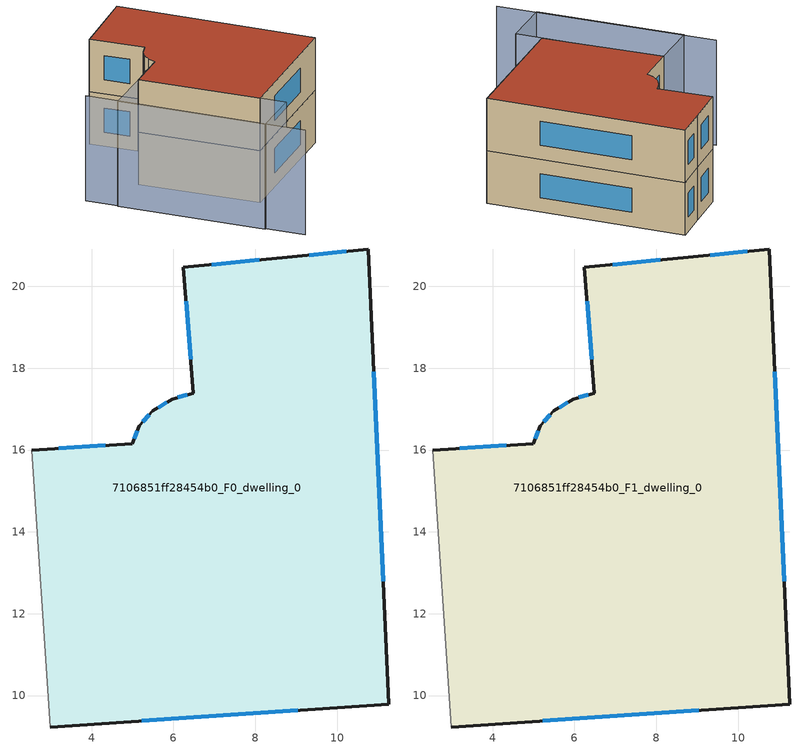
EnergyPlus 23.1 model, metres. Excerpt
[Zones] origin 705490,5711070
7106851ff28454b0_F0_dwelling_0
 floor ground (EU_floor_Construction): 10.76,20.92 11.26,9.79 2.99,9.23 2.54,16 5,16.16 5.17,16.59 5.5,16.96 5.97,17.25 6.48,17.39 6.25,20.47 8.79,20.71 z0
 wall outside (EU_wall_Construction): 2.99,9.23 11.26,9.79 10.76,20.92 8.79,20.71 6.25,20.47 6.48,17.39 5.97,17.25 5.5,16.96 5.17,16.59 5,16.16 2.54,16 z0:3
 wall adiabatic (EU_wall_Construction): 2.54,16 2.99,9.23 z0:3
 window (EU_Window_Construction): 5.12,16.48 5.04,16.28 / 5.41,16.86 5.26,16.69 / 5.84,17.17 5.62,17.04 / 6.34,17.35 6.11,17.29 / 6.31,19.64 6.42,18.22 / 8.1,20.65 6.93,20.53 / 10.23,20.86 9.32,20.77 / 11.13,12.79 10.89,17.92 / 5.22,9.38 9.03,9.64 / 4.33,16.12 3.2,16.04 z0.81:2.19
7106851ff28454b0_F1_dwelling_0
 floor to 7106851ff28454b0_F0_dwelling_0 (EU_floor_Construction): 10.76,20.92 11.26,9.79 2.99,9.23 2.54,16 5,16.16 5.17,16.59 5.5,16.96 5.97,17.25 6.48,17.39 6.25,20.47 8.79,20.71 z3
 wall outside (EU_wall_Construction): 2.99,9.23 11.26,9.79 10.76,20.92 8.79,20.71 6.25,20.47 6.48,17.39 5.97,17.25 5.5,16.96 5.17,16.59 5,16.16 2.54,16 z3:6
 wall adiabatic (EU_wall_Construction): 2.54,16 2.99,9.23 z3:6
 window (EU_Window_Construction): 5.12,16.48 5.04,16.28 / 5.41,16.86 5.26,16.69 / 5.84,17.17 5.62,17.04 / 6.34,17.35 6.11,17.29 / 6.31,19.64 6.42,18.22 / 8.1,20.65 6.93,20.53 / 10.23,20.86 9.32,20.77 / 11.13,12.79 10.89,17.92 / 5.22,9.38 9.03,9.64 / 4.33,16.12 3.2,16.04 z3.81:5.19
 roof outside (EU_roof_Construction): 11.26,9.79 10.76,20.92 8.79,20.71 6.25,20.47 6.48,17.39 5.97,17.25 5.5,16.96 5.17,16.59 5,16.16 2.54,16 2.99,9.23 z6
shading: -0.47,17.65 0.19,5.39 / 2.65,16 3.06,7.75 / 3.06,7.75 -0.01,7.6 / -0.01,7.6 -0.42,15.85 / -0.42,15.85 2.65,16 z0:6
[Building]
EU S2 Campaign: North Axis=0; Terrain=City; Solar Distribution=FullExterior
[Site:Location]
London: Latitude=51.5; Longitude=-0.5; Time Zone=0; Elevation=25
[SizingPeriod:WeatherFileDays]
AnnualSizingPeriod: Begin Month=1; Begin Day of Month=1; End Month=12; End Day of Month=31; Day of Week for Start Day=Monday; Use Weather File Daylight Saving Period=No; Use Weather File Rain and Snow Indicators=No
[MATERIAL]
EU_InternalMass_Material: Roughness=MediumRough; Thickness=0.1; Conductivity=1; Density=1800; Specific Heat=900; Thermal Absorptance=0.9; Solar Absorptance=0.7; Visible Absorptance=0.7
[MATERIAL:NOMASS] Roughness=MediumRough; Thermal Absorptance=0.9; Solar Absorptance=0.7; Visible Absorptance=0.7
Name | Thermal Resistance
EU_wall_NoMass | 0.555556
EU_roof_NoMass | 0.510204
EU_floor_NoMass | 1.68919
[WINDOWMATERIAL:SIMPLEGLAZINGSYSTEM]
EU_Window_SimpleGlazing: UFactor=3.96; Solar Heat Gain Coefficient=0.85; Visible Transmittance=0.85
[CONSTRUCTION]
EU_wall_Construction: EU_wall_NoMass
EU_roof_Construction: EU_roof_NoMass
EU_floor_Construction: EU_floor_NoMass
EU_Window_Construction: EU_Window_SimpleGlazing
EU_InternalMass_Construction: EU_InternalMass_Material
[ZONE] Type=1; Multiplier=1; Ceiling Height=autocalculate; Floor Area=autocalculate; Part of Total Floor Area=Yes
Name | Volume
7106851ff28454b0_F0_dwelling_0 | 231.234
7106851ff28454b0_F1_dwelling_0 | 231.235
[INTERNALMASS] Construction=EU_InternalMass_Construction; Surface Area=77.0783
Name | Zone or ZoneList
7106851ff28454b0_F0_dwelling_0_EU_InternalMass | 7106851ff28454b0_F0_dwelling_0
7106851ff28454b0_F1_dwelling_0_EU_InternalMass | 7106851ff28454b0_F1_dwelling_0
[OTHEREQUIPMENT] Fuel Type=Electricity; Design Level Calculation Method=Watts/Area; Power per Zone Floor Area=1; Fraction Latent=0; Fraction Radiant=0; Fraction Lost=0; Carbon Dioxide Generation Rate=0; EndUse Subcategory=EU_Step8_InternalGains
Name | Zone or ZoneList or Space or SpaceList | Schedule
EU_Step8_InternalGain_7106851ff28454b0_F0_dwelling_0_f000 | 7106851ff28454b0_F0_dwelling_0 | EU_Step8_GainSchedule_7106851ff28454b0_F0_dwelling_0_f000
EU_Step8_InternalGain_7106851ff28454b0_F1_dwelling_0_f000 | 7106851ff28454b0_F1_dwelling_0 | EU_Step8_GainSchedule_7106851ff28454b0_F1_dwelling_0_f000
[ZONEVENTILATION:DESIGNFLOWRATE] Schedule=EU_AlwaysOn; Design Flow Rate Calculation Method=AirChanges/Hour; Air Changes per Hour=0.48; Ventilation Type=Natural; Fan Pressure Rise=0; Fan Total Efficiency=1; Constant Term Coefficient=1; Temperature Term Coefficient=0; Velocity Term Coefficient=0; Velocity Squared Term Coefficient=0; Minimum Indoor Temperature=-100; Maximum Indoor Temperature=100; Delta Temperature=-100; Minimum Outdoor Temperature=-100; Maximum Outdoor Temperature=100; Maximum Wind Speed=40
Name | Zone or ZoneList or Space or SpaceList
EU_ConstantAir_7106851ff28454b0_F0_dwelling_0 | 7106851ff28454b0_F0_dwelling_0
EU_ConstantAir_7106851ff28454b0_F1_dwelling_0 | 7106851ff28454b0_F1_dwelling_0
[HVACTEMPLATE:THERMOSTAT] Constant Heating Setpoint=20; Constant Cooling Setpoint=50
EU_HeatOnly_7106851ff28454b0_F0_dwelling_0; EU_HeatOnly_7106851ff28454b0_F1_dwelling_0
[HVACTEMPLATE:ZONE:IDEALLOADSAIRSYSTEM] System Availability Schedule=EU_AlwaysOn; Maximum Heating Supply Air Temperature=50; Minimum Cooling Supply Air Temperature=13; Maximum Heating Supply Air Humidity Ratio=0.0156; Minimum Cooling Supply Air Humidity Ratio=0.0077; Heating Limit=NoLimit; Cooling Limit=NoLimit; Heating Availability Schedule=EU_AlwaysOn; Cooling Availability Schedule=EU_CoolingOff; Dehumidification Control Type=ConstantSensibleHeatRatio; Cooling Sensible Heat Ratio=0.7; Dehumidification Setpoint=60; Humidification Control Type=None; Humidification Setpoint=30; Outdoor Air Method=None; Outdoor Air Flow Rate per Person=0.00944; Outdoor Air Flow Rate per Zone Floor Area=0; Outdoor Air Flow Rate per Zone=0; Demand Controlled Ventilation Type=None; Outdoor Air Economizer Type=NoEconomizer; Heat Recovery Type=None; Sensible Heat Recovery Effectiveness=0.7; Latent Heat Recovery Effectiveness=0.65
Name | Template Thermostat
7106851ff28454b0_F0_dwelling_0 | EU_HeatOnly_7106851ff28454b0_F0_dwelling_0
7106851ff28454b0_F1_dwelling_0 | EU_HeatOnly_7106851ff28454b0_F1_dwelling_0
[SIZING:ZONE] Zone Cooling Design Supply Air Temperature Input Method=SupplyAirTemperature; Zone Cooling Design Supply Air Temperature=13; Zone Heating Design Supply Air Temperature Input Method=SupplyAirTemperature; Zone Heating Design Supply Air Temperature=50; Zone Cooling Design Supply Air Humidity Ratio=0.008; Zone Heating Design Supply Air Humidity Ratio=0.008; Cooling Design Air Flow Method=DesignDay; Cooling Design Air Flow Rate=0; Cooling Minimum Air Flow per Zone Floor Area=0.000762; Cooling Minimum Air Flow=0; Cooling Minimum Air Flow Fraction=0.2; Heating Design Air Flow Method=DesignDay; Heating Design Air Flow Rate=0; Heating Maximum Air Flow per Zone Floor Area=0.002032; Heating Maximum Air Flow=0.141576; Heating Maximum Air Flow Fraction=0.3; Account for Dedicated Outdoor Air System=No; Dedicated Outdoor Air System Control Strategy=NeutralSupplyAir; Dedicated Outdoor Air Low Setpoint Temperature for Design=autosize; Dedicated Outdoor Air High Setpoint Temperature for Design=autosize; Zone Load Sizing Method=Sensible Load Only No Latent Load; Zone Latent Cooling Design Supply Air Humidity Ratio Input Method=HumidityRatioDifference; Zone Cooling Design Supply Air Humidity Ratio Difference=0.005; Zone Latent Heating Design Supply Air Humidity Ratio Input Method=HumidityRatioDifference; Zone Humidification Design Supply Air Humidity Ratio Difference=0.005
7106851ff28454b0_F0_dwelling_0; 7106851ff28454b0_F1_dwelling_0
[SCHEDULE:CONSTANT]
Name | Hourly Value
EU_AlwaysOn | 1
EU_CoolingOff | 0
[SCHEDULE:FILE] Column Number=1; Rows to Skip at Top=0; Number of Hours of Data=8760; Column Separator=Comma; Interpolate to Timestep=No; Minutes per Item=60; Adjust Schedule for Daylight Savings=Yes
Name | File
EU_Step8_GainSchedule_7106851ff28454b0_F0_dwelling_0_f000 | ../../schedules/7106851ff28454b0/7106851ff28454b0_F0_dwelling_0_f000_gain.csv
EU_Step8_GainSchedule_7106851ff28454b0_F1_dwelling_0_f000 | ../../schedules/7106851ff28454b0/7106851ff28454b0_F1_dwelling_0_f000_gain.csv
